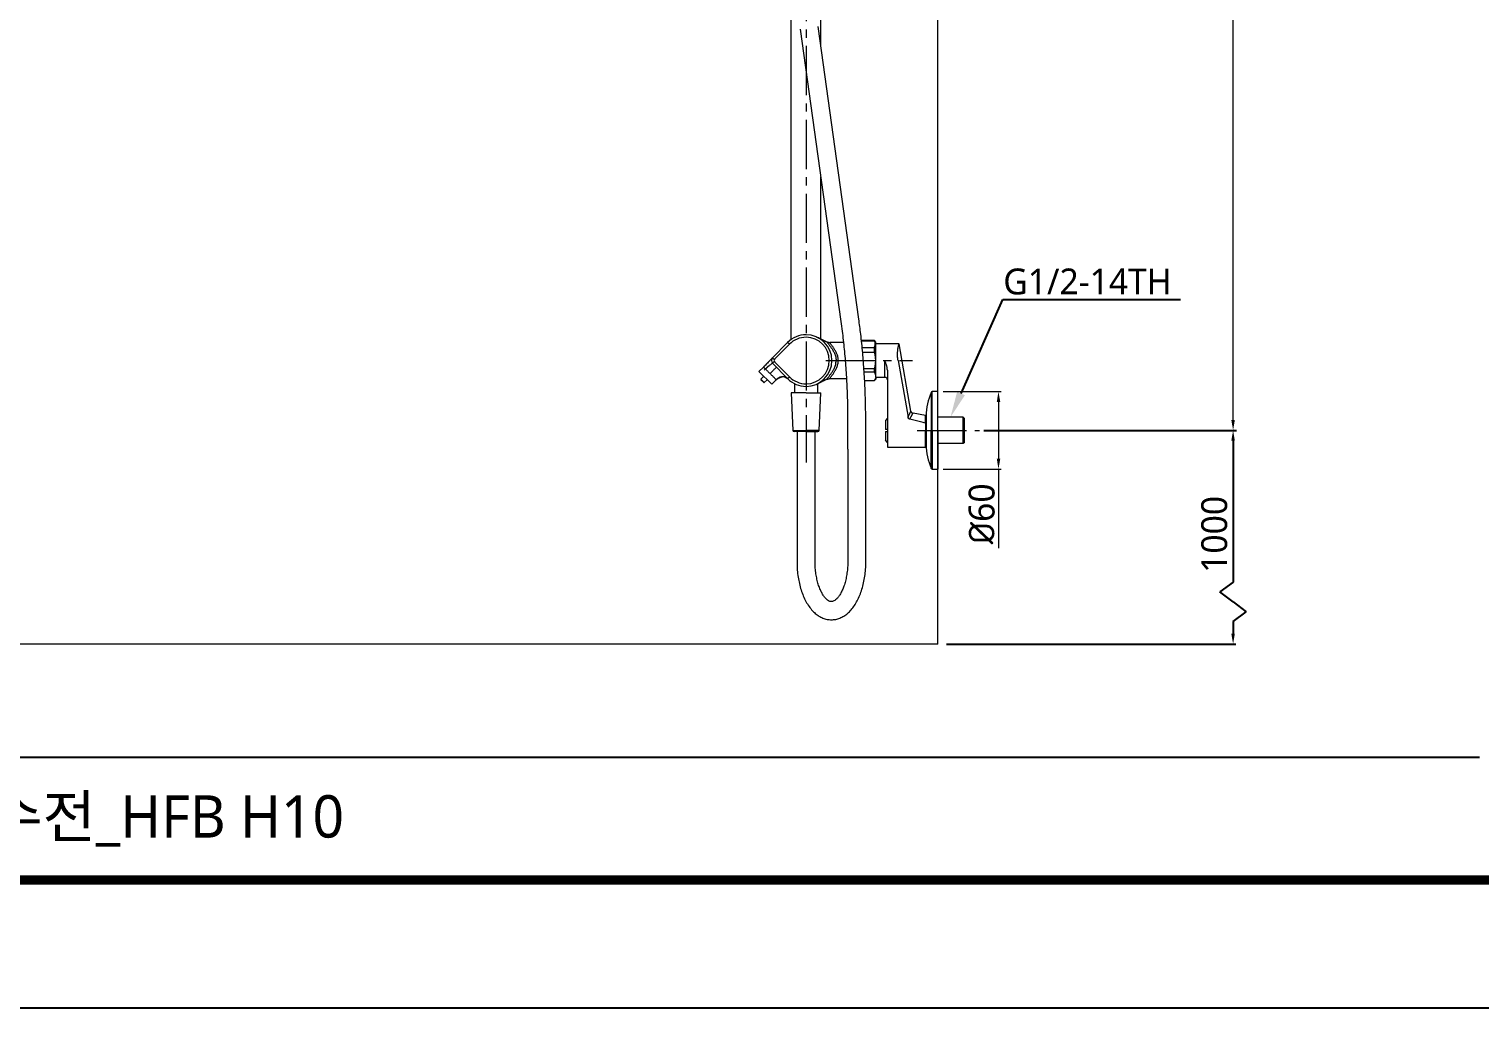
# Model space of a CAD drawing. Extents: x 3274 to 6433, y 0 to 2315.
# Drawn here: x 4746 to 5869, y 0 to 757 of the extents above; entities that cross this region are included whole.
import ezdxf
from ezdxf import colors
from ezdxf.entities.mleader import LeaderData, LeaderLine
from ezdxf.math import Vec2, Vec3

# ---------------------------------------------------------------- set-up
doc = ezdxf.new("R2010")
doc.units = 0
doc.header["$LTSCALE"] = 4
doc.header["$MEASUREMENT"] = 0
doc.header["$PDMODE"] = 3
doc.header["$PDSIZE"] = -10
doc.linetypes.add('CENTER2', pattern=[28.575, 19.05, -3.175, 3.175, -3.175])
doc.layers.get('0').update_dxf_attribs({"linetype": 'CONTINUOUS'})
doc.layers.get('DEFPOINTS').update_dxf_attribs({"linetype": 'CONTINUOUS'})
doc.layers.add('1', color=7, linetype='CONTINUOUS', true_color=0xffffff)
doc.layers.add('Cneter', color=1, linetype='CENTER2', lineweight=13)
doc.layers.add('치수선', color=7, linetype='CONTINUOUS', lineweight=20)
doc.styles.add('Daelim Dimension', font='NanumGothic.ttf')
doc.styles.get("Standard").update_dxf_attribs({"font": 'NanumGothic.ttf'})
doc.dimstyles.new('DEFAULT', dxfattribs={"dimscale": 2, "dimtxt": 2, "dimasz": 2, "dimexe": 0, "dimexo": 2, "dimgap": 1, "dimtad": 1, "dimdec": 1, "dimzin": 9, "dimdsep": 46, "dimtxsty": 'Daelim Dimension', "dimcen": 0.5, "dimclrd": 252, "dimclre": 252, "dimclrt": 3, "dimadec": 1, "dimazin": 0, "dimtfac": 1, "dimtdec": 1, "dimtix": 1, "dimtmove": 0, "dimatfit": 3, "dimfxl": 1, "dimtolj": 1, "dimtzin": 1, "dimlwd": 9, "dimlwe": 9, "dimarcsym": 0})

# ---------------------------------------------------------------- blocks, each defined once
blk = doc.blocks.new('*D7')
at = {"color": 5, "lineweight": 9, "ltscale": 0.5, "transparency": 16777216}
for p, q in [((5311.4, 1470.1), (5679.9, 1470.1)), ((5677.9, 454.9), (5677.9, 1462.1)), ((5485.7, 446.9), (5679.9, 446.9))]:
    blk.add_line(p, q, dxfattribs=at)
at = {"color": 5, "ltscale": 0.5, "transparency": 16777216}
for points in [[(5676.5, 1462.1), (5679.2, 1462.1), (5677.9, 1470.1)], [(5676.5, 454.9), (5679.2, 454.9), (5677.9, 446.9)]]:
    blk.add_solid(points, dxfattribs=at)
at = {"layer": 'DEFPOINTS', "color": 0, "ltscale": 0.5, "transparency": 16777216}
for p in [(5307.4, 1470.1), (5677.9, 1470.1), (5481.7, 446.9)]:
    blk.add_point(p, dxfattribs=at)
at = {"color": 7, "ltscale": 0.5, "transparency": 16777216, "insert": (5662.2, 958.5), "char_height": 20, "attachment_point": 5, "rotation": 90, "style": 'Daelim Dimension'}
blk.add_mtext('\\A1;(1140)', dxfattribs=at)
blk = doc.blocks.new('*D9')
at = {"color": 5, "lineweight": 9, "ltscale": 0.5, "transparency": 16777216}
for p, q in [((5453.5, 476.9), (5498.3, 476.9)), ((5496.3, 468.9), (5496.3, 424.9)), ((5453.5, 416.9), (5498.3, 416.9)), ((5496.3, 416.9), (5496.3, 355.8))]:
    blk.add_line(p, q, dxfattribs=at)
at = {"color": 5, "ltscale": 0.5, "transparency": 16777216}
for points in [[(5495, 468.9), (5497.7, 468.9), (5496.3, 476.9)], [(5495, 424.9), (5497.7, 424.9), (5496.3, 416.9)]]:
    blk.add_solid(points, dxfattribs=at)
at = {"layer": 'DEFPOINTS', "color": 0, "ltscale": 0.5, "transparency": 16777216}
for p in [(5449.5, 476.9), (5496.3, 476.9), (5449.5, 416.9)]:
    blk.add_point(p, dxfattribs=at)
at = {"color": 7, "ltscale": 0.5, "transparency": 16777216, "insert": (5483.4, 382.3), "char_height": 20, "attachment_point": 5, "rotation": 90, "style": 'Daelim Dimension'}
blk.add_mtext('\\A1;{\\fISOCPEUR|b0|i0|c0|p34;%%C}60', dxfattribs=at)

msp = doc.modelspace()

# ---------------------------------------------------------------- linework, layer by layer
at = {"color": 5, "ltscale": 0.5}
for p, q in [((5485.1, 446.9), (5680.6, 446.9)), ((5677.9, 439.7), (5677.9, 329.5)), ((5677.9, 329.5), (5667.7, 321.9)), ((5677.9, 314.2), (5667.7, 321.9)), ((5677.9, 314.2), (5688.1, 306.5)), ((5677.9, 298.9), (5688.1, 306.5)), ((5677.9, 298.9), (5677.9, 289.5)), ((5456.2, 281.5), (5679.9, 281.5))]:
    msp.add_line(p, q, dxfattribs=at)
at = {"color": 5}
msp.add_line((3324.6, 194), (5868.6, 194), dxfattribs=at)
at = {"ltscale": 0.5}
msp.add_lwpolyline([(3273.8, 0), (6433.3, 0), (6433.3, 2315), (3273.8, 2315)], close=True, dxfattribs=at)
at = {"color": 5, "linetype": 'ByBlock', "lineweight": 200, "const_width": 7.28}
msp.add_lwpolyline([(3324.6, 99.1), (6382.2, 99.1), (6382.2, 2261.3), (3324.6, 2261.3)], close=True, dxfattribs=at)
at = {"color": 5, "ltscale": 0.5}
for points in [[(5676.5, 438.9), (5679.2, 438.9), (5677.9, 446.9)], [(5676.5, 289.5), (5679.2, 289.5), (5677.9, 281.5)]]:
    msp.add_solid(points, dxfattribs=at)
at = {"layer": '1', "color": 7, "linetype": 'Continuous', "lineweight": 18}
for p, q in [((5335.9, 517.2), (5335.9, 1083.6)), ((5358.9, 744.4), (5358.9, 1083.6)), ((5342.9, 757.4), (5374.4, 531)), ((5388.2, 533), (5356.8, 759.3)), ((5358.9, 517.5), (5358.9, 642.7)), ((5358.9, 517.2), (5358.9, 517.4)), ((5359.1, 517.5), (5359.1, 517.4)), ((5321.4, 503), (5333.1, 514.9)), ((5322.8, 501.6), (5334.5, 513.5)), ((5376.3, 514.9), (5365.7, 514.9)), ((5390.4, 516.4), (5390.4, 515.9)), ((5400.4, 516.4), (5390.4, 516.4)), ((5400.4, 515.9), (5390.4, 515.9)), ((5390.8, 511.1), (5400.4, 511.1)), ((5400.4, 507), (5391.2, 507)), ((5400.4, 515.9), (5400.4, 516.4)), ((5401.4, 515.1), (5400.4, 516.4)), ((5400.4, 507), (5400.4, 511.1)), ((5401.4, 500.9), (5401.4, 515.1)), ((5410.4, 513.9), (5401.4, 513.9)), ((5419.3, 513.9), (5410.4, 513.9)), ((5428.6, 461.7), (5419.4, 513.9)), ((5310.9, 492.3), (5314.4, 495.8)), ((5315, 493.4), (5318.3, 496.8)), ((5333.1, 486.9), (5321.4, 498.8)), ((5334.5, 488.3), (5322.8, 500.2)), ((5392.2, 494.8), (5400.4, 494.8)), ((5400.4, 491.9), (5400.4, 494.8)), ((5401.4, 489.2), (5401.4, 500.9)), ((5418.6, 500.9), (5426.3, 457)), ((5310.9, 492.3), (5320.9, 482.5)), ((5312.5, 486.4), (5314.6, 488.6)), ((5312.5, 486.1), (5314.7, 483.9)), ((5317.2, 486.1), (5315, 483.9)), ((5324.4, 486), (5320.9, 482.5)), ((5338.4, 483), (5338.4, 475.9)), ((5356.4, 475.9), (5356.4, 483)), ((5365.7, 486.9), (5378.6, 486.9)), ((5400.4, 491.9), (5392.4, 491.9)), ((5392.7, 485.5), (5400.4, 485.5)), ((5392.7, 485.4), (5400.4, 485.4)), ((5400.4, 485.4), (5401.4, 486.6)), ((5400.4, 485.4), (5400.4, 485.5)), ((5401.4, 488.2), (5401.4, 489.2)), ((5401.4, 488.2), (5401.4, 486.6)), ((5408.4, 487.9), (5401.4, 487.9)), ((5410.4, 493.4), (5410.4, 446.9)), ((5347.4, 475.9), (5335.9, 475.9)), ((5335.9, 475.9), (5337.1, 446.8)), ((5347.4, 475.9), (5358.9, 475.9)), ((5357.6, 446.8), (5358.9, 475.9)), ((5444.2, 476.3), (5444.2, 446.9)), ((5449.5, 476.9), (5445.1, 476.9)), ((5449.5, 446.9), (5449.5, 476.9)), ((5379.6, 455.2), (5379.6, 432.3)), ((5393.6, 432.3), (5393.6, 455.2)), ((5410.4, 456.2), (5408.9, 454.4)), ((5408.9, 454.4), (5408.9, 447.6)), ((5439.9, 458.4), (5430.2, 460.1)), ((5439.9, 452.4), (5439.9, 458.4)), ((5440.4, 457.1), (5439.9, 457.1)), ((5439.9, 452.4), (5439.9, 446.9)), ((5440.4, 458.1), (5440.4, 446.9)), ((5468.9, 457.1), (5449.5, 457.1)), ((5469.9, 456.1), (5468.9, 457.1)), ((5468.9, 446.9), (5468.9, 457.1)), ((5469.9, 446.9), (5469.9, 456.1)), ((5347.4, 445.9), (5338.1, 445.9)), ((5340.4, 445.9), (5340.4, 345.6)), ((5347.4, 445.9), (5356.6, 445.9)), ((5354.4, 345.6), (5354.4, 445.9)), ((5408.9, 446.1), (5408.9, 439.4)), ((5410.4, 437.5), (5408.9, 439.4)), ((5410.4, 446.9), (5410.4, 433.9)), ((5439.9, 433.9), (5439.9, 446.9)), ((5440.4, 446.9), (5440.4, 435.7)), ((5444.2, 417.5), (5444.2, 446.9)), ((5449.5, 446.9), (5449.5, 416.9)), ((5468.9, 436.6), (5468.9, 446.9)), ((5469.9, 437.6), (5469.9, 446.9)), ((5379.7, 432.3), (5379.7, 345.6)), ((5393.7, 345.6), (5393.7, 432.3)), ((5410.4, 433.9), (5439.9, 433.9)), ((5440.4, 436.6), (5439.9, 436.6)), ((5468.9, 436.6), (5449.5, 436.6)), ((5469.9, 437.6), (5468.9, 436.6)), ((5445.1, 416.9), (5449.5, 416.9))]:
    msp.add_line(p, q, dxfattribs=at)
at = {"layer": '1', "color": 7, "linetype": 'Continuous', "lineweight": 13}
for p, q in [((5334.5, 513.5), (5333.1, 514.9)), ((5321.4, 503), (5322.8, 501.6)), ((5322.8, 500.2), (5321.4, 498.8)), ((5408.4, 487.9), (5408.4, 500.9)), ((5312.5, 486.4), (5315, 483.9)), ((5333.1, 486.9), (5334.5, 488.3)), ((5445.1, 446.9), (5445.1, 476.9)), ((5337.1, 446.8), (5347.4, 446.8)), ((5357.6, 446.8), (5347.4, 446.8)), ((5445.1, 446.9), (5445.1, 416.9))]:
    msp.add_line(p, q, dxfattribs=at)
at = {"layer": '1', "color": 7, "linetype": 'Continuous', "lineweight": 18}
for centre, radius, start, end in [((5347.4, 500.9), 20, 90, 135.5847), ((5347.4, 500.9), 18, 90, 135.5847), ((5347.4, 500.9), 20, 270, 90), ((5347.4, 500.9), 18, 270, 90), ((5323.6, 500.9), 3, 135.5847, 224.4153), ((5323.6, 500.9), 1, 135.5847, 224.4153), ((5312.6, 486.3), 0.2, 136.1847, 225.5847), ((5314.9, 484), 0.2, 225.5847, 314.9847), ((5347.4, 500.9), 20, 224.4153, 270), ((5347.4, 500.9), 18, 224.4153, 270), ((5408.4, 485.9), 2, 0, 90), ((5485.4, 458.1), 45, 156.1689, 180), ((5445.1, 475.9), 1, 90, 156.179), ((5338.1, 446.9), 1, 182.3859, 270), ((5356.6, 446.9), 1, 270, 357.6141), ((5485.4, 435.7), 45, 180, 203.8311), ((5445.1, 417.9), 1, 203.821, 270)]:
    msp.add_arc(centre, radius, start, end, dxfattribs=at)
for points, knots in [([(5374.4, 531), (5374.7, 528.6), (5375.6, 521.5), (5377, 509.6), (5378.2, 495.3), (5379, 481), (5379.5, 467.6), (5379.6, 459), (5379.6, 455.2)], [0, 0, 0, 0, 0.098766, 0.286832, 0.474927, 0.663038, 0.851159, 1, 1, 1, 1]), ([(5393.6, 455.2), (5393.6, 457.8), (5393.5, 465.3), (5393.2, 477.7), (5392.4, 492.3), (5391.3, 506.9), (5389.9, 520.4), (5388.8, 529.1), (5388.2, 533)], [0, 0, 0, 0, 0.098771, 0.286102, 0.473448, 0.660804, 0.848174, 1, 1, 1, 1]), ([(5363.6, 515.4), (5363.7, 515.3), (5363.9, 515.2), (5364.3, 515.1), (5364.5, 515), (5364.8, 515), (5365, 514.9), (5365.4, 514.9), (5365.6, 514.9), (5365.7, 514.9)], [0, 0, 0, 0, 0.25, 0.25, 0.5, 0.5, 0.75, 0.75, 1, 1, 1, 1]), ([(5363.6, 515.4), (5363.6, 515.4), (5363.6, 515.3), (5363.7, 515.2), (5363.7, 515.2), (5363.8, 515)], [0, 0, 0, 0, 0.507421, 0.507421, 1, 1, 1, 1]), ([(5400.4, 511.1), (5400.4, 511.3), (5400.5, 511.5), (5400.7, 511.9), (5400.7, 512.1), (5400.8, 512.5), (5400.9, 512.7), (5400.9, 513.1), (5400.9, 513.3), (5400.9, 513.7), (5400.9, 513.9), (5400.9, 514.2), (5400.9, 514.3), (5400.8, 514.5), (5400.8, 514.5), (5400.8, 514.6), (5400.8, 514.7), (5400.7, 515.1), (5400.5, 515.5), (5400.4, 515.9)], [0, 0, 0, 0, 0.125, 0.125, 0.25, 0.25, 0.375, 0.375, 0.5, 0.5, 0.625, 0.625, 0.6875, 0.6875, 0.71875, 0.71875, 0.75, 0.75, 1, 1, 1, 1]), ([(5401.4, 500.9), (5401.4, 501.4), (5401.3, 501.9), (5401.2, 502.9), (5401.2, 503.5), (5400.9, 505), (5400.7, 506), (5400.4, 507)], [0, 0, 0, 0, 0.25, 0.25, 0.5, 0.5, 1, 1, 1, 1]), ([(5418.6, 500.9), (5418.5, 501.3), (5418.5, 501.7), (5418.4, 502.6), (5418.3, 503), (5418.2, 503.8), (5418.2, 504.2), (5418.2, 504.7), (5418.2, 504.7), (5418.2, 504.8), (5418.2, 504.9), (5418.2, 505), (5418.2, 505.3), (5418.2, 505.6), (5418.2, 506.2), (5418.2, 506.6), (5418.2, 507.4), (5418.3, 507.7), (5418.3, 508.2), (5418.3, 508.3), (5418.3, 508.4), (5418.3, 508.4), (5418.3, 508.5), (5418.4, 508.8), (5418.4, 509), (5418.5, 509.5), (5418.5, 509.8), (5418.6, 510.4), (5418.6, 510.6), (5418.7, 511.1), (5418.7, 511.2), (5418.8, 511.3), (5418.8, 511.4), (5418.8, 511.4), (5418.8, 511.5), (5418.8, 511.6), (5418.9, 511.9), (5418.9, 512.1), (5419, 512.5), (5419.1, 512.7), (5419.1, 513), (5419.1, 513), (5419.2, 513.1), (5419.2, 513.2), (5419.2, 513.2), (5419.2, 513.3), (5419.2, 513.3), (5419.2, 513.4), (5419.3, 513.5), (5419.3, 513.7), (5419.3, 513.8), (5419.3, 513.9), (5419.4, 513.9), (5419.4, 513.9), (5419.4, 513.9), (5419.4, 513.9)], [0, 0, 0, 0, 0.062471, 0.062471, 0.124943, 0.124943, 0.187414, 0.187414, 0.195223, 0.195223, 0.203032, 0.203032, 0.21865, 0.249886, 0.249886, 0.312357, 0.312357, 0.374828, 0.374828, 0.390446, 0.390446, 0.398255, 0.398255, 0.406064, 0.4373, 0.4373, 0.499771, 0.499771, 0.562243, 0.562243, 0.593478, 0.593478, 0.601287, 0.601287, 0.609096, 0.624714, 0.624714, 0.687186, 0.687186, 0.749657, 0.749657, 0.780893, 0.780893, 0.79651, 0.804319, 0.804319, 0.812128, 0.812128, 0.8746, 0.8746, 0.937071, 0.937071, 0.999543, 0.999543, 1, 1, 1, 1]), ([(5320.8, 502.3), (5320.6, 502.1), (5320.3, 501.7), (5319.4, 500.9), (5318.6, 500.1), (5317.7, 499.1), (5316.2, 497.6), (5315.1, 496.5), (5314.4, 495.7)], [0, 0, 0, 0, 0.251476, 0.376675, 0.501504, 0.626087, 0.750673, 1, 1, 1, 1]), ([(5320.7, 502.2), (5320.7, 502.2), (5320.5, 502), (5320, 501.5), (5318.9, 500.4), (5317.5, 499), (5316, 497.4), (5314.9, 496.3), (5314.4, 495.8)], [0, 0, 0, 0, 0.002642, 0.202113, 0.401585, 0.601056, 0.808792, 1, 1, 1, 1]), ([(5321.3, 502.8), (5321.2, 502.8), (5321.1, 502.7), (5321, 502.6), (5321, 502.5)], [0, 0, 0, 0, 0.604649, 1, 1, 1, 1]), ([(5400.4, 494.8), (5400.7, 495.8), (5400.9, 496.8), (5401.2, 498.3), (5401.2, 498.8), (5401.3, 499.8), (5401.4, 500.4), (5401.4, 500.9)], [0, 0, 0, 0, 0.5, 0.5, 0.75, 0.75, 1, 1, 1, 1]), ([(5410.4, 493.4), (5410.4, 493.6), (5410.3, 493.7), (5410.3, 494), (5410.3, 494.2), (5410.3, 494.7), (5410.2, 495), (5410.1, 495.6), (5410, 496), (5409.9, 496.4), (5409.9, 496.6), (5409.8, 496.8), (5409.8, 496.9), (5409.7, 497.1), (5409.7, 497.1), (5409.6, 497.5), (5409.5, 497.8), (5409.3, 498.4), (5409.2, 498.7), (5408.9, 499.4), (5408.8, 499.7), (5408.6, 500.1), (5408.6, 500.3), (5408.5, 500.6), (5408.4, 500.7), (5408.4, 500.8), (5408.4, 500.8), (5408.4, 500.9)], [0, 0, 0, 0, 0.0625, 0.0625, 0.125, 0.125, 0.25, 0.25, 0.375, 0.375, 0.4375, 0.4375, 0.46875, 0.46875, 0.5, 0.5, 0.625, 0.625, 0.75, 0.75, 0.875, 0.875, 0.9375, 0.96875, 0.984375, 0.984375, 1, 1, 1, 1]), ([(5324.3, 486.1), (5324.8, 486.6), (5325.9, 487.5), (5327.8, 488.4), (5329.6, 488.6), (5330.7, 488.3), (5331.3, 488.1)], [0, 0, 0, 0, 0.288911, 0.543457, 0.776641, 1, 1, 1, 1]), ([(5329.9, 488.4), (5329.5, 488.4), (5329.2, 488.4), (5328.5, 488.3), (5328.1, 488.3), (5327.4, 488), (5327, 487.9), (5325.8, 487.3), (5325.1, 486.7), (5324.4, 486)], [0, 0, 0, 0, 0.174683, 0.174683, 0.381013, 0.381013, 0.587342, 0.587342, 1, 1, 1, 1]), ([(5363.6, 486.4), (5363.6, 486.4), (5363.6, 486.4), (5363.6, 486.4), (5363.7, 486.4), (5363.7, 486.4), (5363.8, 486.5), (5363.8, 486.5), (5363.8, 486.5), (5363.9, 486.5), (5363.9, 486.5), (5363.9, 486.5), (5364, 486.6), (5364, 486.6), (5364.1, 486.6), (5364.1, 486.6), (5364.2, 486.6), (5364.2, 486.6), (5364.3, 486.7), (5364.3, 486.7), (5364.4, 486.7), (5364.4, 486.7), (5364.5, 486.7), (5364.5, 486.7), (5364.6, 486.7), (5364.6, 486.7), (5364.7, 486.8), (5364.8, 486.8), (5364.8, 486.8), (5364.9, 486.8), (5364.9, 486.8), (5365, 486.8), (5365.1, 486.8), (5365.1, 486.8), (5365.2, 486.8), (5365.3, 486.8), (5365.3, 486.9), (5365.4, 486.9), (5365.5, 486.9), (5365.5, 486.9), (5365.6, 486.9), (5365.7, 486.9), (5365.7, 486.9), (5365.7, 486.9)], [0, 0, 0, 0, 0.016527, 0.033429, 0.050707, 0.06836, 0.086389, 0.104792, 0.123571, 0.142724, 0.162253, 0.182156, 0.202435, 0.223088, 0.244116, 0.265518, 0.287296, 0.309449, 0.331976, 0.354879, 0.378157, 0.401811, 0.42584, 0.450246, 0.475027, 0.500185, 0.528098, 0.556194, 0.584472, 0.612934, 0.641581, 0.670413, 0.69943, 0.728635, 0.758027, 0.787606, 0.817375, 0.847334, 0.877483, 0.907823, 0.938355, 0.969081, 1, 1, 1, 1]), ([(5363.6, 486.4), (5363.6, 486.4), (5363.6, 486.4), (5363.7, 486.5), (5363.7, 486.6), (5363.8, 486.7)], [0, 0, 0, 0, 0.507485, 0.507485, 1, 1, 1, 1]), ([(5401.4, 489.2), (5401.3, 489.5), (5401.3, 489.7), (5401.2, 490.1), (5401.1, 490.4), (5400.8, 491), (5400.6, 491.5), (5400.4, 491.9)], [0, 0, 0, 0, 0.25, 0.25, 0.5, 0.5, 1, 1, 1, 1]), ([(5401.4, 488.2), (5401.3, 488), (5401.3, 487.7), (5401.2, 487.3), (5401.1, 487.1), (5400.8, 486.4), (5400.6, 485.9), (5400.4, 485.5)], [0, 0, 0, 0, 0.25, 0.25, 0.5, 0.5, 1, 1, 1, 1]), ([(5430.2, 460.1), (5430, 460.1), (5429.6, 460.2), (5429.1, 460.6), (5428.7, 461.1), (5428.6, 461.5), (5428.6, 461.7)], [0, 0, 0, 0, 0.24394, 0.499998, 0.756057, 1, 1, 1, 1]), ([(5427.6, 455.5), (5427.5, 455.5), (5427.3, 455.6), (5427.2, 455.6), (5427.1, 455.7), (5427.1, 455.7), (5427, 455.8), (5426.9, 455.8), (5426.9, 455.9), (5426.8, 456), (5426.7, 456.1), (5426.7, 456.1), (5426.6, 456.2), (5426.6, 456.2), (5426.6, 456.3), (5426.5, 456.4), (5426.5, 456.5), (5426.5, 456.5), (5426.5, 456.6), (5426.4, 456.6), (5426.4, 456.7), (5426.4, 456.8), (5426.4, 456.9), (5426.3, 457)], [0, 0, 0, 0, 0.125, 0.25, 0.25, 0.3125, 0.3125, 0.375, 0.375, 0.5, 0.5, 0.5625, 0.5625, 0.625, 0.625, 0.75, 0.75, 0.78125, 0.78125, 0.8125, 0.875, 0.875, 1, 1, 1, 1]), ([(5427.6, 455.5), (5427.6, 455.5), (5427.7, 455.8), (5428, 456.2), (5428.3, 456.8), (5428.6, 457.4), (5428.9, 457.9), (5429.2, 458.4), (5429.4, 458.8), (5429.6, 459.2), (5429.8, 459.5), (5430, 459.7), (5430.1, 459.9), (5430.2, 460.1), (5430.2, 460.1), (5430.2, 460.1)], [0, 0, 0, 0, 0.015185, 0.084181, 0.160721, 0.243751, 0.325907, 0.406898, 0.488426, 0.56935, 0.649759, 0.733685, 0.82556, 0.924326, 1, 1, 1, 1]), ([(5340.4, 345.6), (5340.4, 344.6), (5340.4, 341.9), (5340.7, 337.3), (5341.4, 332.1), (5342.5, 327), (5343.9, 322.2), (5345.7, 317.6), (5347.8, 313.5), (5350.3, 309.7), (5353, 306.6), (5355.9, 304.1), (5358.8, 302.3), (5362, 301), (5364.8, 300.4), (5366.6, 300.4), (5367.2, 300.4)], [0, 0, 0, 0, 0.041798, 0.120419, 0.199223, 0.27833, 0.357904, 0.438113, 0.519087, 0.600826, 0.682843, 0.755522, 0.825165, 0.892163, 0.96386, 1, 1, 1, 1]), ([(5367.1, 314.4), (5366.8, 314.4), (5366.3, 314.4), (5365.4, 314.7), (5364.1, 315.5), (5362.6, 316.8), (5361, 318.8), (5359.5, 321.3), (5358.1, 324.3), (5356.8, 327.8), (5355.8, 331.7), (5355, 335.9), (5354.5, 340.2), (5354.4, 343.5), (5354.4, 345.3), (5354.4, 345.6)], [0, 0, 0, 0, 0.069842, 0.155914, 0.235393, 0.320181, 0.401692, 0.482858, 0.564577, 0.647278, 0.730963, 0.815472, 0.900592, 0.981785, 1, 1, 1, 1]), ([(5379.7, 345.6), (5379.7, 344.8), (5379.7, 342.5), (5379.4, 338.7), (5378.8, 334.3), (5377.9, 330.2), (5376.8, 326.4), (5375.4, 323.1), (5374, 320.2), (5372.4, 318), (5370.9, 316.3), (5369.5, 315.2), (5368.3, 314.6), (5367.6, 314.4), (5367.2, 314.4), (5367.1, 314.4)], [0, 0, 0, 0, 0.044623, 0.130554, 0.216295, 0.301572, 0.386162, 0.469843, 0.55243, 0.633865, 0.714406, 0.794894, 0.876887, 0.964746, 1, 1, 1, 1]), ([(5367.2, 300.4), (5367.7, 300.4), (5369.3, 300.4), (5372.1, 301), (5375.2, 302.3), (5378.2, 304.1), (5381, 306.5), (5383.6, 309.5), (5386, 313.1), (5388.1, 317.1), (5389.9, 321.6), (5391.4, 326.4), (5392.5, 331.5), (5393.3, 336.7), (5393.7, 341.4), (5393.7, 344.4), (5393.7, 345.6)], [0, 0, 0, 0, 0.033273, 0.101791, 0.170397, 0.240653, 0.313708, 0.389961, 0.468862, 0.549225, 0.629841, 0.710101, 0.789906, 0.869319, 0.948466, 1, 1, 1, 1])]:
    msp.add_open_spline(points, degree=3, knots=knots, dxfattribs=at)
for points, degree in [([(5355.6, 519.1), (5356, 518.9), (5356.3, 518.8), (5356.7, 518.6)], 3), ([(5359.6, 516.9), (5357.5, 518.3), (5356.6, 518.6)], 2), ([(5363.8, 515), (5360.8, 516.5), (5357.9, 518)], 2), ([(5321.4, 502.9), (5320.9, 502.4), (5320.1, 501.4)], 2), ([(5321.4, 498.8), (5321.4, 498.8), (5321.4, 498.7), (5321.3, 498.7)], 3), ([(5321.4, 498.8), (5321.4, 498.8), (5321.4, 498.7), (5321.3, 498.7)], 3), ([(5324.4, 486), (5324.4, 486), (5324.4, 486.1), (5324.3, 486.1)], 3), ([(5324.4, 486), (5326.3, 487.8), (5328.9, 488.3)], 2), ([(5330.1, 488.7), (5331.6, 487.9), (5332.3, 487.5)], 2), ([(5332.2, 487.6), (5332.5, 487.4), (5332.8, 487.1), (5333.1, 486.9)], 3), ([(5333.1, 486.9), (5332.8, 487.1), (5332.5, 487.4), (5332.2, 487.6)], 3), ([(5356.6, 483.1), (5357.5, 483.4), (5359.6, 484.9)], 2), ([(5357.9, 483.8), (5360.8, 485.3), (5363.8, 486.7)], 2), ([(5439.9, 452.4), (5438.6, 452.7), (5435.9, 453.4), (5431.8, 454.5), (5429, 455.1), (5427.6, 455.5)], 3), ([(5410.4, 447.6), (5410.2, 447.6), (5409.9, 447.6), (5409.4, 447.6), (5409, 447.6), (5408.9, 447.6)], 3), ([(5408.9, 446.1), (5409, 446.1), (5409.4, 446.1), (5409.9, 446.1), (5410.2, 446.1), (5410.4, 446.1)], 3)]:
    msp.add_open_spline(points, degree=degree, dxfattribs=at)
at = {"layer": '1', "color": 7, "linetype": 'Continuous', "lineweight": 13}
for points, knots in [([(5363.8, 515), (5363.8, 515), (5363.8, 515), (5363.9, 514.9), (5364, 514.8), (5364.2, 514.5), (5364.3, 514.3), (5364.6, 513.9), (5365, 513.4), (5365.7, 512.4), (5366.4, 511.5), (5367.3, 510.2), (5368, 509.2), (5368.8, 507.7), (5369.7, 506.1), (5370.3, 504.3), (5370.5, 502.9), (5370.6, 501.9), (5370.7, 501.4), (5370.7, 500.9)], [0, 0, 0, 0, 0.002085, 0.002085, 0.073365, 0.073365, 0.144644, 0.144644, 0.215924, 0.287204, 0.429763, 0.429763, 0.572322, 0.643602, 0.714881, 0.857441, 0.92872, 0.92872, 1, 1, 1, 1]), ([(5372.4, 500.9), (5372.4, 501.3), (5372.3, 501.8), (5372.2, 502.7), (5372, 504.1), (5371.4, 505.8), (5370.7, 507.3), (5369.9, 508.7), (5368.9, 510.4), (5367.9, 511.9), (5367.1, 512.9), (5366.6, 513.6), (5366.2, 514.2), (5365.9, 514.6), (5365.8, 514.7), (5365.8, 514.8), (5365.7, 514.9), (5365.7, 514.9)], [0, 0, 0, 0, 0.0625, 0.0625, 0.125, 0.25, 0.3125, 0.375, 0.5, 0.625, 0.6875, 0.75, 0.8125, 0.875, 0.9375, 0.9375, 1, 1, 1, 1]), ([(5316.1, 494.2), (5315.9, 494.3), (5315.7, 494.6), (5315.4, 494.9), (5315.2, 495.1), (5315, 495.3), (5314.9, 495.3), (5314.8, 495.5), (5314.7, 495.5), (5314.6, 495.6), (5314.6, 495.7), (5314.5, 495.8), (5314.5, 495.8), (5314.4, 495.8), (5314.4, 495.8), (5314.4, 495.8)], [0, 0, 0, 0, 0.125063, 0.250126, 0.37519, 0.37519, 0.500253, 0.500253, 0.625316, 0.625316, 0.750379, 0.750379, 0.875443, 0.875443, 1, 1, 1, 1]), ([(5321, 498.5), (5320.8, 498.4), (5320.5, 498.1), (5319.8, 497.6), (5319, 497), (5318.1, 496.2), (5317.5, 495.6), (5316.8, 494.9), (5316.4, 494.6), (5316.1, 494.2)], [0, 0, 0, 0, 0.166649, 0.33332, 0.49999, 0.66666, 0.83333, 0.83333, 1, 1, 1, 1]), ([(5319.6, 490.8), (5319.3, 491.1), (5318.9, 491.4), (5318.3, 492), (5318, 492.3), (5317.4, 492.9), (5317.1, 493.2), (5316.6, 493.7), (5316.3, 494), (5316.1, 494.2)], [0, 0, 0, 0, 0.25, 0.25, 0.5, 0.5, 0.75, 0.75, 1, 1, 1, 1]), ([(5324.1, 495.4), (5324.1, 495.3), (5323.9, 495.2), (5323.6, 494.9), (5323.5, 494.7), (5323.1, 494.3), (5322.6, 493.9), (5321.8, 493), (5321.1, 492.3), (5320.4, 491.6), (5320, 491.2), (5319.6, 490.8)], [0, 0, 0, 0, 0.166667, 0.166667, 0.333333, 0.333333, 0.5, 0.666667, 0.833333, 0.833333, 1, 1, 1, 1]), ([(5363.8, 486.7), (5363.8, 486.7), (5363.9, 486.8), (5364, 487), (5364.2, 487.3), (5364.5, 487.7), (5365, 488.3), (5365.5, 489.1), (5366.1, 490), (5366.8, 490.9), (5367.5, 491.9), (5368.2, 492.9), (5368.8, 494), (5369.7, 495.6), (5370.3, 497.4), (5370.5, 498.9), (5370.6, 499.9), (5370.7, 500.4), (5370.7, 500.9)], [0, 0, 0, 0, 0.002103, 0.073381, 0.073381, 0.144659, 0.215938, 0.287216, 0.358495, 0.429773, 0.501051, 0.57233, 0.643608, 0.714886, 0.857443, 0.928722, 0.928722, 1, 1, 1, 1]), ([(5365.7, 486.9), (5365.7, 486.9), (5365.8, 486.9), (5365.8, 487), (5365.9, 487.1), (5366, 487.3), (5366.1, 487.4), (5366.4, 487.8), (5366.5, 488), (5366.8, 488.4), (5367, 488.6), (5367.3, 489.1), (5367.5, 489.3), (5368.1, 490.1), (5368.5, 490.7), (5369.3, 492), (5369.7, 492.7), (5370.3, 493.7), (5370.5, 494.1), (5370.9, 494.8), (5371, 495.2), (5371.5, 496.4), (5371.8, 497.3), (5372.1, 498.6), (5372.2, 499), (5372.3, 499.9), (5372.4, 500.4), (5372.4, 500.9)], [0, 0, 0, 0, 0.0625, 0.0625, 0.125, 0.125, 0.1875, 0.1875, 0.25, 0.25, 0.3125, 0.3125, 0.375, 0.375, 0.5, 0.5, 0.625, 0.625, 0.6875, 0.6875, 0.75, 0.75, 0.875, 0.875, 0.9375, 0.9375, 1, 1, 1, 1]), ([(5324.3, 486.1), (5324.3, 486.1), (5324.3, 486.1), (5324.3, 486.2), (5324.2, 486.3), (5323.9, 486.5), (5323.8, 486.7), (5323.4, 487), (5323.2, 487.2), (5322.8, 487.6), (5322.5, 487.9), (5322, 488.4), (5321.7, 488.7), (5321.2, 489.2), (5320.8, 489.5), (5320.2, 490.1), (5319.9, 490.4), (5319.6, 490.8)], [0, 0, 0, 0, 0.007215, 0.007215, 0.149042, 0.149042, 0.290868, 0.290868, 0.432694, 0.432694, 0.574521, 0.574521, 0.716347, 0.716347, 0.858174, 0.858174, 1, 1, 1, 1]), ([(5426.3, 457), (5426.3, 457), (5426.4, 457), (5426.4, 457.1), (5426.4, 457.1), (5426.4, 457.2), (5426.4, 457.2), (5426.5, 457.3), (5426.5, 457.3), (5426.5, 457.3), (5426.5, 457.4), (5426.5, 457.4), (5426.5, 457.5), (5426.6, 457.5), (5426.6, 457.6), (5426.6, 457.6), (5426.6, 457.6), (5426.6, 457.7), (5426.7, 457.7), (5426.7, 457.8), (5426.7, 457.8), (5426.7, 457.8), (5426.7, 457.9), (5426.7, 457.9), (5426.8, 458), (5426.8, 458), (5426.8, 458), (5426.8, 458.1), (5426.8, 458.1), (5426.8, 458.2), (5426.9, 458.2), (5426.9, 458.2), (5426.9, 458.3), (5426.9, 458.3), (5426.9, 458.4), (5427, 458.4), (5427, 458.4), (5427, 458.5), (5427, 458.5), (5427, 458.5), (5427, 458.6), (5427.1, 458.6), (5427.1, 458.7), (5427.1, 458.7), (5427.1, 458.7), (5427.1, 458.8), (5427.1, 458.8), (5427.2, 458.8), (5427.2, 458.9), (5427.2, 458.9), (5427.2, 458.9), (5427.2, 459), (5427.2, 459), (5427.3, 459.1), (5427.3, 459.2), (5427.5, 459.5), (5427.7, 459.9), (5427.8, 460.3), (5428, 460.6), (5428.1, 460.8), (5428.2, 461.1), (5428.3, 461.3), (5428.4, 461.4), (5428.4, 461.4), (5428.4, 461.5), (5428.4, 461.5), (5428.4, 461.5), (5428.5, 461.5), (5428.5, 461.5), (5428.5, 461.6), (5428.5, 461.6), (5428.5, 461.6), (5428.5, 461.6), (5428.5, 461.6), (5428.5, 461.6), (5428.5, 461.6), (5428.5, 461.6), (5428.5, 461.7), (5428.5, 461.7), (5428.5, 461.7), (5428.5, 461.7), (5428.5, 461.7), (5428.5, 461.7), (5428.5, 461.7), (5428.5, 461.7), (5428.6, 461.7), (5428.6, 461.7), (5428.6, 461.7), (5428.6, 461.7), (5428.6, 461.7)], [0, 0, 0, 0, 0.005068, 0.010135, 0.015201, 0.020265, 0.025327, 0.030389, 0.035449, 0.040508, 0.045566, 0.050622, 0.055678, 0.060732, 0.065786, 0.070838, 0.07589, 0.080941, 0.085991, 0.09104, 0.096088, 0.101136, 0.106182, 0.111229, 0.116274, 0.121319, 0.126364, 0.131408, 0.136452, 0.141495, 0.146538, 0.151581, 0.156623, 0.161665, 0.166707, 0.171749, 0.17679, 0.181832, 0.186874, 0.191915, 0.196957, 0.201999, 0.20704, 0.212083, 0.217125, 0.222167, 0.22721, 0.232254, 0.237297, 0.242341, 0.247386, 0.252431, 0.257476, 0.262523, 0.267569, 0.331587, 0.39526, 0.458677, 0.521925, 0.582955, 0.643682, 0.704189, 0.764563, 0.773655, 0.782742, 0.791824, 0.800901, 0.809974, 0.819042, 0.828107, 0.837168, 0.846226, 0.855281, 0.864334, 0.873383, 0.882431, 0.891477, 0.900522, 0.909565, 0.918608, 0.92765, 0.936691, 0.945733, 0.954775, 0.963818, 0.972861, 0.981906, 0.990952, 1, 1, 1, 1])]:
    msp.add_open_spline(points, degree=3, knots=knots, dxfattribs=at)
at = {"layer": 'Cneter', "lineweight": 5, "ltscale": 0.5}
for p, q in [((5347.4, 1430.1), (5347.4, 422)), ((5362.6, 500.9), (5429.7, 500.9)), ((5433.5, 446.9), (5481.7, 446.9))]:
    msp.add_line(p, q, dxfattribs=at)
at = {"layer": '치수선'}
for q in [(5449.5, 1534.3), (3786.2, 281.5)]:
    msp.add_line((5449.5, 281.5), q, dxfattribs=at)

# ---------------------------------------------------------------- texts
at = {"color": 7, "ltscale": 0.5, "insert": (5663.4, 366.4), "char_height": 20, "attachment_point": 5, "rotation": 90, "style": 'Daelim Dimension'}
msp.add_mtext('\\A1;1000', dxfattribs=at)
at = {"color": 2, "insert": (3891.8, 164.6), "char_height": 32.792, "width": 1570.831, "attachment_point": 1, "style": 'Daelim Dimension'}
msp.add_mtext('대림바스(주) 레인샤워_ROTONDO_레인샤워수전_HFB H10', dxfattribs=at)

# ---------------------------------------------------------------- dimensions: what is measured, and where the dimension line sits
at = {"color": 5, "ltscale": 0.5}
dim = msp.add_linear_dim(base=(5677.9, 1470.1), p1=(5481.7, 446.9), p2=(5307.4, 1470.1), angle=90, text='(1140)', dimstyle='DEFAULT', override={"dimtxt": 10, "dimasz": 4, "dimexe": 1, "dimdec": 0, "dimclrd": 5, "dimclre": 5, "dimclrt": 7}, dxfattribs=at)
dim.commit()
dim.dimension.update_dxf_attribs({"geometry": '*D7', "text_midpoint": (5662.2, 958.5)})
dim = msp.add_linear_dim(base=(5496.3, 476.9), p1=(5449.5, 416.9), p2=(5449.5, 476.9), angle=90, text='{\\fISOCPEUR|b0|i0|c0|p34;%%C}<>', dimstyle='DEFAULT', override={"dimtxt": 10, "dimasz": 4, "dimexe": 1, "dimdec": 0, "dimclrd": 5, "dimclre": 5, "dimclrt": 7}, dxfattribs=at)
dim.commit()
dim.dimension.update_dxf_attribs({"geometry": '*D9', "text_midpoint": (5496.3, 382.3), "dimtype": 160})

# ---------------------------------------------------------------- leaders
at = {"ltscale": 0.5}
ml = msp.add_multileader_mtext('Standard', dxfattribs=at)
ml.set_content('G1/2-14TH', color=256)
ml.set_leader_properties(color=5)
ml.build(insert=Vec2(0, 0))
ml.multileader.update_dxf_attribs({"text_left_attachment_type": 6, "text_right_attachment_type": 6, "dogleg_length": 0.36, "arrow_head_size": 20})
ctx = ml.context
ctx.base_point, ctx.char_height, ctx.arrow_head_size, ctx.landing_gap_size, ctx.plane_origin = Vec3(5499.9, 548.1), 20, 20, 0.09, Vec3(5459.8, 424.2)
ctx.left_attachment, ctx.right_attachment = 6, 6
notes = []
notes.append((ctx, [(0, (1, 1, 0), (5499.6, 548.1), (1, 0), 0.36, [(0, [(5459.2, 457.1)], 0, [])])]))
ctx.mtext.insert, ctx.mtext.flow_direction = Vec3(5500, 572.1), 5
for ctx, leaders in notes:
    for number, flags, end, landing, length, lines in leaders:
        leader = LeaderData()
        leader.index, (leader.has_last_leader_line, leader.has_dogleg_vector, leader.attachment_direction) = number, flags
        leader.last_leader_point, leader.dogleg_vector, leader.dogleg_length = Vec3(end), Vec3(landing), length
        for number, points, colour, breaks in lines:
            line = LeaderLine()
            line.index, line.vertices, line.color, line.breaks = number, Vec3.list(points), colors.encode_raw_color(colour), breaks
            leader.lines.append(line)
        ctx.leaders.append(leader)

doc.saveas('drawing.dxf')
